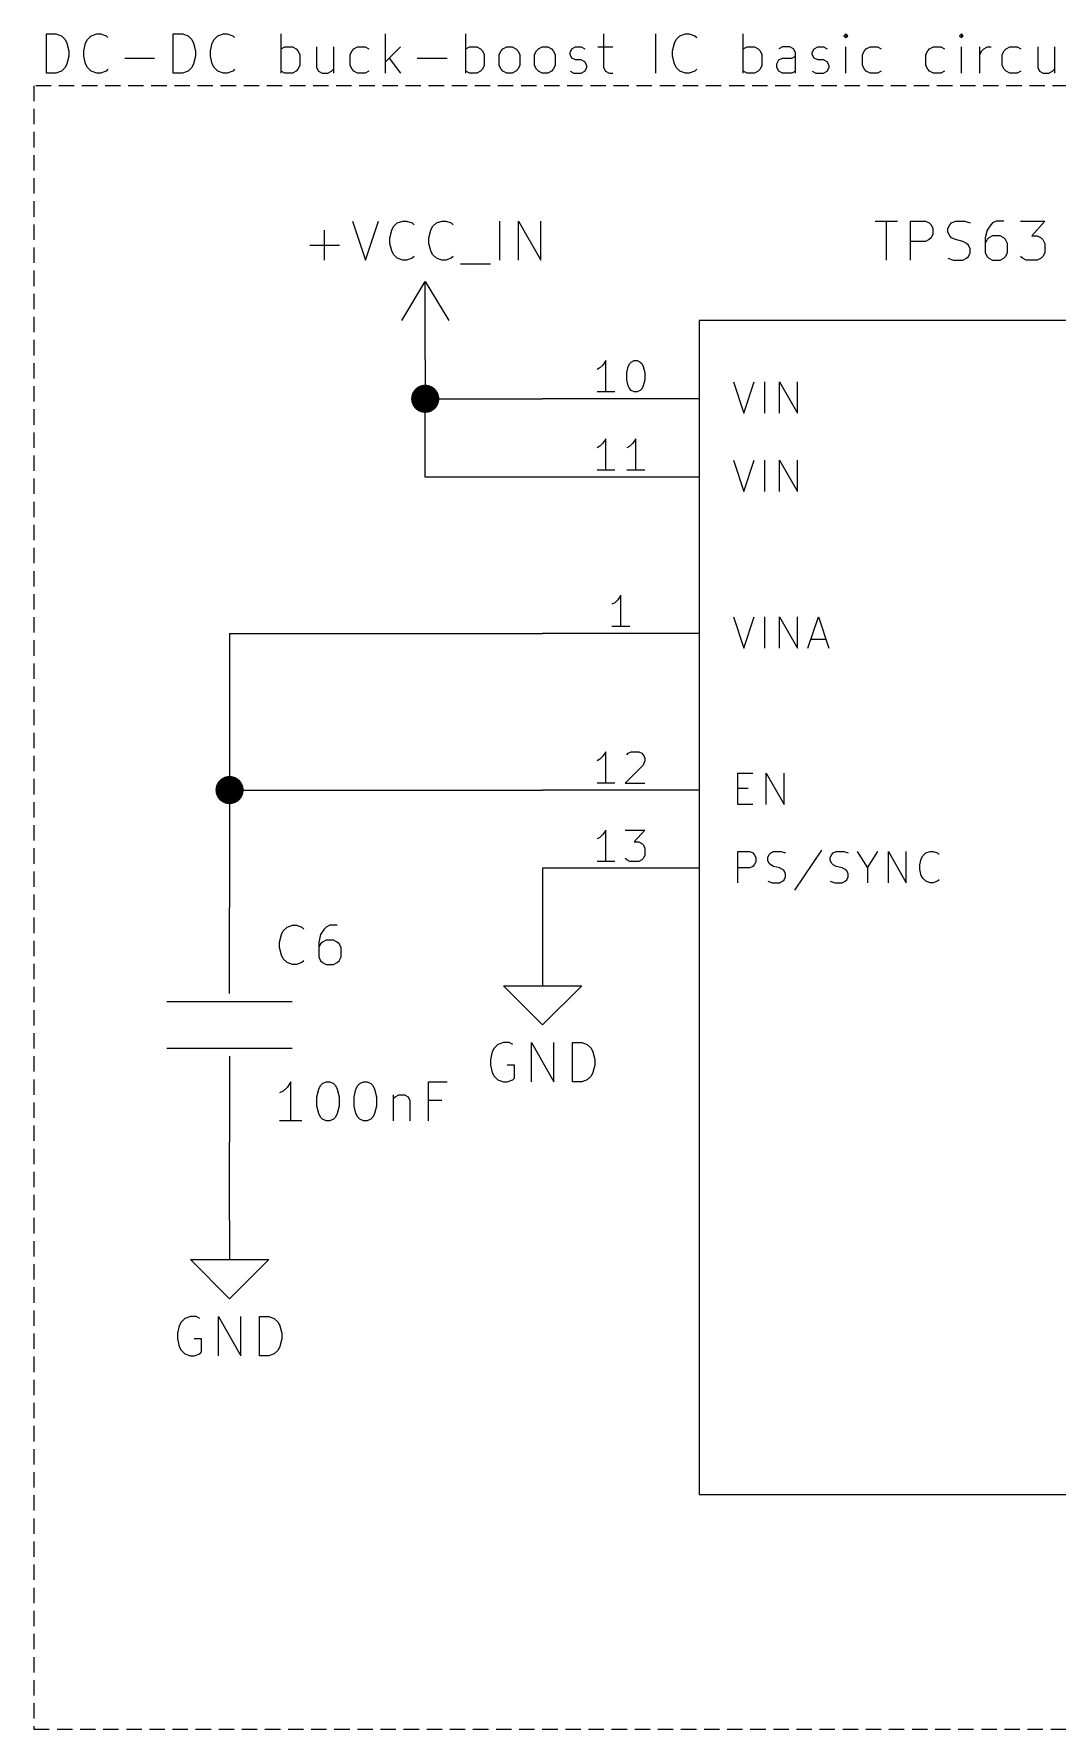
# Model space of a CAD drawing. Header units: millimetres. Extents: x 10 to 287, y -200 to -10.
# Drawn here: x 81.3 to 114.5, y -125.7 to -70.7 of the extents above; entities that cross this region are included whole.
import ezdxf

# ---------------------------------------------------------------- set-up
doc = ezdxf.new("R2010")
doc.units = ezdxf.units.MM
doc.linetypes.add('DASHED', pattern=[0.75, 0.5, -0.25])
for name, color, linetype in [('CYAN', 134, 'CONTINUOUS'), ('GREEN', 94, 'CONTINUOUS'), ('LIGHTBLUE', 172, 'CONTINUOUS'), ('RED', 14, 'CONTINUOUS'), ('WHITE', 250, 'CONTINUOUS')]:
    doc.layers.add(name, color=color, linetype=linetype)

msp = doc.modelspace()

# ---------------------------------------------------------------- linework, layer by layer
at = {"layer": 'CYAN', "linetype": 'CONTINUOUS'}
for p, q in [((91.6214, -76.7792), (92.0447, -78.0492)), ((91.6214, -76.7792), (92.0447, -78.0492)), ((92.0447, -78.0492), (92.4681, -76.7792)), ((92.0447, -78.0492), (92.4681, -76.7792)), ((92.8914, -77.0816), (92.9519, -76.9607)), ((92.8914, -77.0816), (92.9519, -76.9607)), ((92.9519, -76.9607), (93.0729, -76.8397)), ((92.9519, -76.9607), (93.0729, -76.8397)), ((93.0729, -76.8397), (93.2543, -76.7792)), ((93.0729, -76.8397), (93.2543, -76.7792)), ((93.2543, -76.7792), (93.3752, -76.7792)), ((93.2543, -76.7792), (93.3752, -76.7792)), ((93.3752, -76.7792), (93.5567, -76.8397)), ((93.3752, -76.7792), (93.5567, -76.8397)), ((93.5567, -76.8397), (93.6171, -76.9002)), ((93.5567, -76.8397), (93.6171, -76.9002)), ((94.1614, -77.0816), (94.2219, -76.9607)), ((94.1614, -77.0816), (94.2219, -76.9607)), ((94.2219, -76.9607), (94.3429, -76.8397)), ((94.2219, -76.9607), (94.3429, -76.8397)), ((94.3429, -76.8397), (94.5243, -76.7792)), ((94.3429, -76.8397), (94.5243, -76.7792)), ((94.5243, -76.7792), (94.6452, -76.7792)), ((94.5243, -76.7792), (94.6452, -76.7792)), ((94.6452, -76.7792), (94.8267, -76.8397)), ((94.6452, -76.7792), (94.8267, -76.8397)), ((94.8267, -76.8397), (94.8871, -76.9002)), ((94.8267, -76.8397), (94.8871, -76.9002)), ((96.399, -78.0492), (96.399, -76.7792)), ((96.399, -78.0492), (96.399, -76.7792)), ((97.0038, -78.0492), (97.0038, -76.7792)), ((97.0038, -76.7792), (97.7295, -78.0492)), ((97.0038, -78.0492), (97.0038, -76.7792)), ((97.0038, -76.7792), (97.7295, -78.0492)), ((97.7295, -78.0492), (97.7295, -76.7792)), ((97.7295, -78.0492), (97.7295, -76.7792)), ((108.5851, -76.7792), (109.3108, -76.7792)), ((108.5851, -76.7792), (109.3108, -76.7792)), ((108.948, -78.0492), (108.948, -76.7792)), ((108.948, -78.0492), (108.948, -76.7792)), ((109.7341, -78.0492), (109.7341, -76.7792)), ((109.7341, -76.7792), (110.2179, -76.7792)), ((109.7341, -78.0492), (109.7341, -76.7792)), ((109.7341, -76.7792), (110.2179, -76.7792)), ((110.2179, -76.7792), (110.3389, -76.8397)), ((110.2179, -76.7792), (110.3389, -76.8397)), ((110.3389, -76.8397), (110.3994, -76.9002)), ((110.3389, -76.8397), (110.3994, -76.9002)), ((110.3994, -76.9002), (110.4598, -77.0211)), ((110.3994, -76.9002), (110.4598, -77.0211)), ((110.4598, -77.0211), (110.4598, -77.2026)), ((110.4598, -77.0211), (110.4598, -77.2026)), ((110.9437, -77.0211), (111.0041, -76.9002)), ((110.9437, -77.0211), (111.0041, -76.9002)), ((110.9437, -77.1421), (110.9437, -77.0211)), ((110.9437, -77.1421), (110.9437, -77.0211)), ((111.0041, -76.9002), (111.0646, -76.8397)), ((111.0041, -76.9002), (111.0646, -76.8397)), ((111.0646, -76.8397), (111.1856, -76.7792)), ((111.0646, -76.8397), (111.1856, -76.7792)), ((111.1856, -76.7792), (111.4879, -76.7792)), ((111.1856, -76.7792), (111.4879, -76.7792)), ((111.4879, -76.7792), (111.6694, -76.8397)), ((111.4879, -76.7792), (111.6694, -76.8397)), ((112.3346, -76.9002), (112.2136, -77.0816)), ((112.3346, -76.9002), (112.2136, -77.0816)), ((112.3951, -76.8397), (112.3346, -76.9002)), ((112.3951, -76.8397), (112.3346, -76.9002)), ((112.516, -76.7792), (112.3951, -76.8397)), ((112.516, -76.7792), (112.3951, -76.8397)), ((112.7579, -76.7792), (112.516, -76.7792)), ((112.7579, -76.7792), (112.516, -76.7792)), ((113.3022, -76.7792), (114.0884, -76.7792)), ((113.3022, -76.7792), (114.0884, -76.7792)), ((114.0884, -76.7792), (113.665, -77.263)), ((114.0884, -76.7792), (113.665, -77.263)), ((90.2304, -77.5654), (91.1981, -77.5654)), ((90.2304, -77.5654), (91.1981, -77.5654)), ((90.7142, -78.0492), (90.7142, -77.0816)), ((90.7142, -78.0492), (90.7142, -77.0816)), ((92.831, -77.3235), (92.8914, -77.0816)), ((92.831, -77.3235), (92.8914, -77.0816)), ((92.831, -77.5049), (92.831, -77.3235)), ((92.831, -77.5049), (92.831, -77.3235)), ((92.8914, -77.7468), (92.831, -77.5049)), ((92.8914, -77.7468), (92.831, -77.5049)), ((94.101, -77.3235), (94.1614, -77.0816)), ((94.101, -77.3235), (94.1614, -77.0816)), ((94.101, -77.5049), (94.101, -77.3235)), ((94.101, -77.5049), (94.101, -77.3235)), ((94.1614, -77.7468), (94.101, -77.5049)), ((94.1614, -77.7468), (94.101, -77.5049)), ((110.2179, -77.4445), (109.7341, -77.4445)), ((110.2179, -77.4445), (109.7341, -77.4445)), ((110.3389, -77.384), (110.2179, -77.4445)), ((110.3389, -77.384), (110.2179, -77.4445)), ((110.3994, -77.3235), (110.3389, -77.384)), ((110.3994, -77.3235), (110.3389, -77.384)), ((110.4598, -77.2026), (110.3994, -77.3235)), ((110.4598, -77.2026), (110.3994, -77.3235)), ((111.0041, -77.263), (110.9437, -77.1421)), ((111.0041, -77.263), (110.9437, -77.1421)), ((111.0646, -77.3235), (111.0041, -77.263)), ((111.0646, -77.3235), (111.0041, -77.263)), ((111.1856, -77.384), (111.0646, -77.3235)), ((111.1856, -77.384), (111.0646, -77.3235)), ((111.4275, -77.4445), (111.1856, -77.384)), ((111.4275, -77.4445), (111.1856, -77.384)), ((111.5484, -77.5049), (111.4275, -77.4445)), ((111.5484, -77.5049), (111.4275, -77.4445)), ((111.6089, -77.5654), (111.5484, -77.5049)), ((111.6089, -77.5654), (111.5484, -77.5049)), ((111.6694, -77.6864), (111.6089, -77.5654)), ((111.6694, -77.6864), (111.6089, -77.5654)), ((112.2136, -77.0816), (112.1532, -77.3235)), ((112.2136, -77.0816), (112.1532, -77.3235)), ((112.1532, -77.3235), (112.1532, -77.8073)), ((112.1532, -77.3235), (112.1532, -77.8073)), ((112.2136, -77.384), (112.1532, -77.5049)), ((112.2136, -77.384), (112.1532, -77.5049)), ((112.2741, -77.3235), (112.2136, -77.384)), ((112.2741, -77.3235), (112.2136, -77.384)), ((112.3951, -77.263), (112.2741, -77.3235)), ((112.3951, -77.263), (112.2741, -77.3235)), ((112.637, -77.263), (112.3951, -77.263)), ((112.637, -77.263), (112.3951, -77.263)), ((112.7579, -77.3235), (112.637, -77.263)), ((112.7579, -77.3235), (112.637, -77.263)), ((112.8184, -77.384), (112.7579, -77.3235)), ((112.8184, -77.384), (112.7579, -77.3235)), ((112.8789, -77.5049), (112.8184, -77.384)), ((112.8789, -77.5049), (112.8184, -77.384)), ((112.8789, -77.8073), (112.8789, -77.5049)), ((112.8789, -77.8073), (112.8789, -77.5049)), ((113.665, -77.263), (113.8465, -77.263)), ((113.665, -77.263), (113.8465, -77.263)), ((113.8465, -77.263), (113.9674, -77.3235)), ((113.8465, -77.263), (113.9674, -77.3235)), ((113.9674, -77.3235), (114.0279, -77.384)), ((113.9674, -77.3235), (114.0279, -77.384)), ((114.0279, -77.384), (114.0884, -77.5049)), ((114.0279, -77.384), (114.0884, -77.5049)), ((114.0884, -77.5049), (114.0884, -77.8073)), ((114.0884, -77.5049), (114.0884, -77.8073)), ((92.9519, -77.8678), (92.8914, -77.7468)), ((92.9519, -77.8678), (92.8914, -77.7468)), ((93.0729, -77.9888), (92.9519, -77.8678)), ((93.0729, -77.9888), (92.9519, -77.8678)), ((93.2543, -78.0492), (93.0729, -77.9888)), ((93.2543, -78.0492), (93.0729, -77.9888)), ((93.3752, -78.0492), (93.2543, -78.0492)), ((93.3752, -78.0492), (93.2543, -78.0492)), ((93.5567, -77.9888), (93.3752, -78.0492)), ((93.5567, -77.9888), (93.3752, -78.0492)), ((93.6171, -77.9283), (93.5567, -77.9888)), ((93.6171, -77.9283), (93.5567, -77.9888)), ((94.2219, -77.8678), (94.1614, -77.7468)), ((94.2219, -77.8678), (94.1614, -77.7468)), ((94.3429, -77.9888), (94.2219, -77.8678)), ((94.3429, -77.9888), (94.2219, -77.8678)), ((94.5243, -78.0492), (94.3429, -77.9888)), ((94.5243, -78.0492), (94.3429, -77.9888)), ((94.6452, -78.0492), (94.5243, -78.0492)), ((94.6452, -78.0492), (94.5243, -78.0492)), ((94.8267, -77.9888), (94.6452, -78.0492)), ((94.8267, -77.9888), (94.6452, -78.0492)), ((94.8871, -77.9283), (94.8267, -77.9888)), ((94.8871, -77.9283), (94.8267, -77.9888)), ((110.9437, -77.9888), (111.1251, -78.0492)), ((110.9437, -77.9888), (111.1251, -78.0492)), ((111.1251, -78.0492), (111.4275, -78.0492)), ((111.1251, -78.0492), (111.4275, -78.0492)), ((111.4275, -78.0492), (111.5484, -77.9888)), ((111.4275, -78.0492), (111.5484, -77.9888)), ((111.5484, -77.9888), (111.6089, -77.9283)), ((111.5484, -77.9888), (111.6089, -77.9283)), ((111.6089, -77.9283), (111.6694, -77.8073)), ((111.6089, -77.9283), (111.6694, -77.8073)), ((111.6694, -77.8073), (111.6694, -77.6864)), ((111.6694, -77.8073), (111.6694, -77.6864)), ((112.1532, -77.8073), (112.2136, -77.9283)), ((112.1532, -77.8073), (112.2136, -77.9283)), ((112.2136, -77.9283), (112.2741, -77.9888)), ((112.2136, -77.9283), (112.2741, -77.9888)), ((112.2741, -77.9888), (112.3951, -78.0492)), ((112.2741, -77.9888), (112.3951, -78.0492)), ((112.3951, -78.0492), (112.637, -78.0492)), ((112.3951, -78.0492), (112.637, -78.0492)), ((112.637, -78.0492), (112.7579, -77.9888)), ((112.637, -78.0492), (112.7579, -77.9888)), ((112.7579, -77.9888), (112.8184, -77.9283)), ((112.7579, -77.9888), (112.8184, -77.9283)), ((112.8184, -77.9283), (112.8789, -77.8073)), ((112.8184, -77.9283), (112.8789, -77.8073)), ((113.3627, -77.9888), (113.3022, -77.9283)), ((113.3627, -77.9888), (113.3022, -77.9283)), ((113.4836, -78.0492), (113.3627, -77.9888)), ((113.4836, -78.0492), (113.3627, -77.9888)), ((113.8465, -78.0492), (113.4836, -78.0492)), ((113.8465, -78.0492), (113.4836, -78.0492)), ((113.9674, -77.9888), (113.8465, -78.0492)), ((113.9674, -77.9888), (113.8465, -78.0492)), ((114.0279, -77.9283), (113.9674, -77.9888)), ((114.0279, -77.9283), (113.9674, -77.9888)), ((114.0884, -77.8073), (114.0279, -77.9283)), ((114.0884, -77.8073), (114.0279, -77.9283)), ((95.1291, -78.1702), (96.0967, -78.1702)), ((95.1291, -78.1702), (96.0967, -78.1702)), ((103.9827, -82.004), (104.3214, -83.02)), ((103.9827, -82.004), (104.3214, -83.02)), ((104.3214, -83.02), (104.66, -82.004)), ((104.3214, -83.02), (104.66, -82.004)), ((104.9988, -83.02), (104.9988, -82.004)), ((104.9988, -83.02), (104.9988, -82.004)), ((105.4826, -83.02), (105.4826, -82.004)), ((105.4826, -82.004), (106.0631, -83.02)), ((105.4826, -83.02), (105.4826, -82.004)), ((105.4826, -82.004), (106.0631, -83.02)), ((106.0631, -83.02), (106.0631, -82.004)), ((106.0631, -83.02), (106.0631, -82.004)), ((103.9827, -84.544), (104.3214, -85.56)), ((103.9827, -84.544), (104.3214, -85.56)), ((104.3214, -85.56), (104.66, -84.544)), ((104.3214, -85.56), (104.66, -84.544)), ((104.9988, -85.56), (104.9988, -84.544)), ((104.9988, -85.56), (104.9988, -84.544)), ((105.4826, -85.56), (105.4826, -84.544)), ((105.4826, -84.544), (106.0631, -85.56)), ((105.4826, -85.56), (105.4826, -84.544)), ((105.4826, -84.544), (106.0631, -85.56)), ((106.0631, -85.56), (106.0631, -84.544)), ((106.0631, -85.56), (106.0631, -84.544)), ((103.9827, -89.624), (104.3214, -90.64)), ((103.9827, -89.624), (104.3214, -90.64)), ((104.3214, -90.64), (104.66, -89.624)), ((104.3214, -90.64), (104.66, -89.624)), ((104.9988, -90.64), (104.9988, -89.624)), ((104.9988, -90.64), (104.9988, -89.624)), ((105.4826, -90.64), (105.4826, -89.624)), ((105.4826, -89.624), (106.0631, -90.64)), ((105.4826, -90.64), (105.4826, -89.624)), ((105.4826, -89.624), (106.0631, -90.64)), ((106.0631, -90.64), (106.0631, -89.624)), ((106.0631, -90.64), (106.0631, -89.624)), ((106.4018, -90.64), (106.7405, -89.624)), ((106.4018, -90.64), (106.7405, -89.624)), ((106.7405, -89.624), (107.0791, -90.64)), ((106.7405, -89.624), (107.0791, -90.64)), ((106.4986, -90.3497), (106.9824, -90.3497)), ((106.4986, -90.3497), (106.9824, -90.3497)), ((104.1279, -95.72), (104.1279, -94.704)), ((104.1279, -94.704), (104.6117, -94.704)), ((104.1279, -95.72), (104.1279, -94.704)), ((104.1279, -94.704), (104.6117, -94.704)), ((104.1279, -95.1878), (104.4665, -95.1878)), ((104.1279, -95.1878), (104.4665, -95.1878)), ((105.0471, -95.72), (105.0471, -94.704)), ((105.0471, -94.704), (105.6276, -95.72)), ((105.0471, -95.72), (105.0471, -94.704)), ((105.0471, -94.704), (105.6276, -95.72)), ((105.6276, -95.72), (105.6276, -94.704)), ((105.6276, -95.72), (105.6276, -94.704)), ((104.6117, -95.72), (104.1279, -95.72)), ((104.6117, -95.72), (104.1279, -95.72)), ((104.1279, -98.26), (104.1279, -97.244)), ((104.1279, -97.244), (104.5149, -97.244)), ((104.1279, -98.26), (104.1279, -97.244)), ((104.1279, -97.244), (104.5149, -97.244)), ((104.5149, -97.244), (104.6117, -97.2924)), ((104.5149, -97.244), (104.6117, -97.2924)), ((104.6117, -97.2924), (104.66, -97.3408)), ((104.6117, -97.2924), (104.66, -97.3408)), ((104.66, -97.3408), (104.7084, -97.4376)), ((104.66, -97.3408), (104.7084, -97.4376)), ((105.0955, -97.4376), (105.1439, -97.3408)), ((105.0955, -97.4376), (105.1439, -97.3408)), ((105.1439, -97.3408), (105.1922, -97.2924)), ((105.1439, -97.3408), (105.1922, -97.2924)), ((105.1922, -97.2924), (105.289, -97.244)), ((105.1922, -97.2924), (105.289, -97.244)), ((105.289, -97.244), (105.5309, -97.244)), ((105.289, -97.244), (105.5309, -97.244)), ((105.5309, -97.244), (105.676, -97.2924)), ((105.5309, -97.244), (105.676, -97.2924)), ((106.8372, -97.1957), (105.9663, -98.5019)), ((106.8372, -97.1957), (105.9663, -98.5019)), ((107.1275, -97.4376), (107.1759, -97.3408)), ((107.1275, -97.4376), (107.1759, -97.3408)), ((107.1759, -97.3408), (107.2242, -97.2924)), ((107.1759, -97.3408), (107.2242, -97.2924)), ((107.2242, -97.2924), (107.321, -97.244)), ((107.2242, -97.2924), (107.321, -97.244)), ((107.321, -97.244), (107.5629, -97.244)), ((107.321, -97.244), (107.5629, -97.244)), ((107.5629, -97.244), (107.708, -97.2924)), ((107.5629, -97.244), (107.708, -97.2924)), ((107.9983, -97.244), (108.337, -97.7762)), ((107.9983, -97.244), (108.337, -97.7762)), ((108.337, -97.7762), (108.6756, -97.244)), ((108.337, -97.7762), (108.6756, -97.244)), ((109.0144, -98.26), (109.0144, -97.244)), ((109.0144, -97.244), (109.5949, -98.26)), ((109.0144, -98.26), (109.0144, -97.244)), ((109.0144, -97.244), (109.5949, -98.26)), ((109.5949, -98.26), (109.5949, -97.244)), ((109.5949, -98.26), (109.5949, -97.244)), ((110.0788, -97.4859), (110.1271, -97.3892)), ((110.0788, -97.4859), (110.1271, -97.3892)), ((110.1271, -97.3892), (110.2239, -97.2924)), ((110.1271, -97.3892), (110.2239, -97.2924)), ((110.2239, -97.2924), (110.369, -97.244)), ((110.2239, -97.2924), (110.369, -97.244)), ((110.369, -97.244), (110.4658, -97.244)), ((110.369, -97.244), (110.4658, -97.244)), ((110.4658, -97.244), (110.6109, -97.2924)), ((110.4658, -97.244), (110.6109, -97.2924)), ((110.6109, -97.2924), (110.6593, -97.3408)), ((110.6109, -97.2924), (110.6593, -97.3408)), ((104.5149, -97.7762), (104.1279, -97.7762)), ((104.5149, -97.7762), (104.1279, -97.7762)), ((104.6117, -97.7278), (104.5149, -97.7762)), ((104.6117, -97.7278), (104.5149, -97.7762)), ((104.66, -97.6795), (104.6117, -97.7278)), ((104.66, -97.6795), (104.6117, -97.7278)), ((104.7084, -97.5827), (104.66, -97.6795)), ((104.7084, -97.5827), (104.66, -97.6795)), ((104.7084, -97.4376), (104.7084, -97.5827)), ((104.7084, -97.4376), (104.7084, -97.5827)), ((105.0955, -97.5343), (105.0955, -97.4376)), ((105.0955, -97.5343), (105.0955, -97.4376)), ((105.1439, -97.6311), (105.0955, -97.5343)), ((105.1439, -97.6311), (105.0955, -97.5343)), ((105.1922, -97.6795), (105.1439, -97.6311)), ((105.1922, -97.6795), (105.1439, -97.6311)), ((105.289, -97.7278), (105.1922, -97.6795)), ((105.289, -97.7278), (105.1922, -97.6795)), ((105.4825, -97.7762), (105.289, -97.7278)), ((105.4825, -97.7762), (105.289, -97.7278)), ((105.5793, -97.8246), (105.4825, -97.7762)), ((105.5793, -97.8246), (105.4825, -97.7762)), ((105.6277, -97.873), (105.5793, -97.8246)), ((105.6277, -97.873), (105.5793, -97.8246)), ((105.676, -97.9697), (105.6277, -97.873)), ((105.676, -97.9697), (105.6277, -97.873)), ((107.1275, -97.5343), (107.1275, -97.4376)), ((107.1275, -97.5343), (107.1275, -97.4376)), ((107.1759, -97.6311), (107.1275, -97.5343)), ((107.1759, -97.6311), (107.1275, -97.5343)), ((107.2242, -97.6795), (107.1759, -97.6311)), ((107.2242, -97.6795), (107.1759, -97.6311)), ((107.321, -97.7278), (107.2242, -97.6795)), ((107.321, -97.7278), (107.2242, -97.6795)), ((107.5145, -97.7762), (107.321, -97.7278)), ((107.5145, -97.7762), (107.321, -97.7278)), ((107.6113, -97.8246), (107.5145, -97.7762)), ((107.6113, -97.8246), (107.5145, -97.7762)), ((107.6597, -97.873), (107.6113, -97.8246)), ((107.6597, -97.873), (107.6113, -97.8246)), ((107.708, -97.9697), (107.6597, -97.873)), ((107.708, -97.9697), (107.6597, -97.873)), ((108.337, -97.7762), (108.337, -98.26)), ((108.337, -97.7762), (108.337, -98.26)), ((110.0304, -97.6795), (110.0788, -97.4859)), ((110.0304, -97.6795), (110.0788, -97.4859)), ((110.0304, -97.8246), (110.0304, -97.6795)), ((110.0304, -97.8246), (110.0304, -97.6795)), ((110.0788, -98.0181), (110.0304, -97.8246)), ((110.0788, -98.0181), (110.0304, -97.8246)), ((105.0955, -98.2117), (105.2406, -98.26)), ((105.0955, -98.2117), (105.2406, -98.26)), ((105.2406, -98.26), (105.4825, -98.26)), ((105.2406, -98.26), (105.4825, -98.26)), ((105.4825, -98.26), (105.5793, -98.2117)), ((105.4825, -98.26), (105.5793, -98.2117)), ((105.5793, -98.2117), (105.6277, -98.1633)), ((105.5793, -98.2117), (105.6277, -98.1633)), ((105.6277, -98.1633), (105.676, -98.0665)), ((105.6277, -98.1633), (105.676, -98.0665)), ((105.676, -98.0665), (105.676, -97.9697)), ((105.676, -98.0665), (105.676, -97.9697)), ((107.1275, -98.2117), (107.2726, -98.26)), ((107.1275, -98.2117), (107.2726, -98.26)), ((107.2726, -98.26), (107.5145, -98.26)), ((107.2726, -98.26), (107.5145, -98.26)), ((107.5145, -98.26), (107.6113, -98.2117)), ((107.5145, -98.26), (107.6113, -98.2117)), ((107.6113, -98.2117), (107.6597, -98.1633)), ((107.6113, -98.2117), (107.6597, -98.1633)), ((107.6597, -98.1633), (107.708, -98.0665)), ((107.6597, -98.1633), (107.708, -98.0665)), ((107.708, -98.0665), (107.708, -97.9697)), ((107.708, -98.0665), (107.708, -97.9697)), ((110.1271, -98.1149), (110.0788, -98.0181)), ((110.1271, -98.1149), (110.0788, -98.0181)), ((110.2239, -98.2117), (110.1271, -98.1149)), ((110.2239, -98.2117), (110.1271, -98.1149)), ((110.369, -98.26), (110.2239, -98.2117)), ((110.369, -98.26), (110.2239, -98.2117)), ((110.4658, -98.26), (110.369, -98.26)), ((110.4658, -98.26), (110.369, -98.26)), ((110.6109, -98.2117), (110.4658, -98.26)), ((110.6109, -98.2117), (110.4658, -98.26)), ((110.6593, -98.1633), (110.6109, -98.2117)), ((110.6593, -98.1633), (110.6109, -98.2117)), ((89.2531, -100.1835), (89.3135, -99.9416)), ((89.3135, -99.9416), (89.374, -99.8207)), ((89.374, -99.8207), (89.495, -99.6997)), ((89.495, -99.6997), (89.6764, -99.6392)), ((89.6764, -99.6392), (89.7973, -99.6392)), ((89.7973, -99.6392), (89.9788, -99.6997)), ((89.9788, -99.6997), (90.0392, -99.7602)), ((90.5835, -99.9416), (90.5231, -100.1835)), ((90.7045, -99.7602), (90.5835, -99.9416)), ((90.765, -100.123), (90.644, -100.1835)), ((90.765, -99.6997), (90.7045, -99.7602)), ((90.8859, -99.6392), (90.765, -99.6997)), ((91.0069, -100.123), (90.765, -100.123)), ((91.1278, -99.6392), (90.8859, -99.6392)), ((91.1278, -100.1835), (91.0069, -100.123)), ((89.2531, -100.3649), (89.2531, -100.1835)), ((89.3135, -100.6068), (89.2531, -100.3649)), ((89.374, -100.7278), (89.3135, -100.6068)), ((90.5231, -100.1835), (90.5231, -100.6673)), ((90.5835, -100.244), (90.5231, -100.3649)), ((90.5231, -100.6673), (90.5835, -100.7883)), ((90.644, -100.1835), (90.5835, -100.244)), ((91.1883, -100.244), (91.1278, -100.1835)), ((91.2488, -100.3649), (91.1883, -100.244)), ((91.1883, -100.7883), (91.2488, -100.6673)), ((91.2488, -100.6673), (91.2488, -100.3649)), ((89.495, -100.8488), (89.374, -100.7278)), ((89.6764, -100.9092), (89.495, -100.8488)), ((89.7973, -100.9092), (89.6764, -100.9092)), ((89.9788, -100.8488), (89.7973, -100.9092)), ((90.0392, -100.7883), (89.9788, -100.8488)), ((90.5835, -100.7883), (90.644, -100.8488)), ((90.644, -100.8488), (90.765, -100.9092)), ((90.765, -100.9092), (91.0069, -100.9092)), ((91.0069, -100.9092), (91.1278, -100.8488)), ((91.1278, -100.8488), (91.1883, -100.7883)), ((96.1571, -103.7516), (96.0967, -103.9935)), ((96.1571, -103.7516), (96.0967, -103.9935)), ((96.0967, -103.9935), (96.0967, -104.1749)), ((96.0967, -103.9935), (96.0967, -104.1749)), ((96.2176, -103.6307), (96.1571, -103.7516)), ((96.2176, -103.6307), (96.1571, -103.7516)), ((96.3386, -103.5097), (96.2176, -103.6307)), ((96.3386, -103.5097), (96.2176, -103.6307)), ((96.52, -103.4492), (96.3386, -103.5097)), ((96.52, -103.4492), (96.3386, -103.5097)), ((96.7014, -103.4492), (96.52, -103.4492)), ((96.7014, -103.4492), (96.52, -103.4492)), ((96.8224, -103.5097), (96.7014, -103.4492)), ((96.8224, -103.5097), (96.7014, -103.4492)), ((97.4271, -104.7192), (97.4271, -103.4492)), ((97.4271, -103.4492), (98.1528, -104.7192)), ((97.4271, -104.7192), (97.4271, -103.4492)), ((97.4271, -103.4492), (98.1528, -104.7192)), ((98.1528, -104.7192), (98.1528, -103.4492)), ((98.1528, -104.7192), (98.1528, -103.4492)), ((98.7576, -104.7192), (98.7576, -103.4492)), ((98.7576, -103.4492), (99.06, -103.4492)), ((98.7576, -104.7192), (98.7576, -103.4492)), ((98.7576, -103.4492), (99.06, -103.4492)), ((99.06, -103.4492), (99.2414, -103.5097)), ((99.06, -103.4492), (99.2414, -103.5097)), ((99.2414, -103.5097), (99.3624, -103.6307)), ((99.2414, -103.5097), (99.3624, -103.6307)), ((99.3624, -103.6307), (99.4229, -103.7516)), ((99.3624, -103.6307), (99.4229, -103.7516)), ((99.4229, -103.7516), (99.4833, -103.9935)), ((99.4229, -103.7516), (99.4833, -103.9935)), ((99.4833, -103.9935), (99.4833, -104.1749)), ((99.4833, -103.9935), (99.4833, -104.1749)), ((96.0967, -104.1749), (96.1571, -104.4168)), ((96.0967, -104.1749), (96.1571, -104.4168)), ((96.1571, -104.4168), (96.2176, -104.5378)), ((96.1571, -104.4168), (96.2176, -104.5378)), ((96.2176, -104.5378), (96.3386, -104.6588)), ((96.2176, -104.5378), (96.3386, -104.6588)), ((96.8828, -104.1749), (96.6409, -104.1749)), ((96.8828, -104.1749), (96.6409, -104.1749)), ((96.8828, -104.5983), (96.8828, -104.1749)), ((96.8828, -104.5983), (96.8828, -104.1749)), ((99.3624, -104.5378), (99.2414, -104.6588)), ((99.3624, -104.5378), (99.2414, -104.6588)), ((99.4229, -104.4168), (99.3624, -104.5378)), ((99.4229, -104.4168), (99.3624, -104.5378)), ((99.4833, -104.1749), (99.4229, -104.4168)), ((99.4833, -104.1749), (99.4229, -104.4168)), ((89.374, -105.0216), (89.2531, -105.0821)), ((89.495, -104.9007), (89.374, -105.0216)), ((89.6159, -104.7192), (89.495, -104.9007)), ((89.6159, -105.9892), (89.6159, -104.7192)), ((90.4626, -105.203), (90.523, -104.9611)), ((90.523, -104.9611), (90.5835, -104.8402)), ((90.5835, -104.8402), (90.644, -104.7797)), ((90.644, -104.7797), (90.7649, -104.7192)), ((90.7649, -104.7192), (90.8859, -104.7192)), ((90.8859, -104.7192), (91.0068, -104.7797)), ((91.0068, -104.7797), (91.0673, -104.8402)), ((91.0673, -104.8402), (91.1278, -104.9611)), ((91.1278, -104.9611), (91.1883, -105.203)), ((91.6721, -105.203), (91.7325, -104.9611)), ((91.7325, -104.9611), (91.793, -104.8402)), ((91.793, -104.8402), (91.8535, -104.7797)), ((91.8535, -104.7797), (91.9744, -104.7192)), ((91.9744, -104.7192), (92.0954, -104.7192)), ((92.0954, -104.7192), (92.2163, -104.7797)), ((92.2163, -104.7797), (92.2768, -104.8402)), ((92.2768, -104.8402), (92.3373, -104.9611)), ((92.3373, -104.9611), (92.3978, -105.203)), ((94.091, -105.9892), (94.091, -104.7192)), ((94.091, -104.7192), (94.6958, -104.7192)), ((96.3386, -104.6588), (96.52, -104.7192)), ((96.3386, -104.6588), (96.52, -104.7192)), ((96.52, -104.7192), (96.6409, -104.7192)), ((96.52, -104.7192), (96.6409, -104.7192)), ((96.6409, -104.7192), (96.8224, -104.6588)), ((96.6409, -104.7192), (96.8224, -104.6588)), ((96.8224, -104.6588), (96.8828, -104.5983)), ((96.8224, -104.6588), (96.8828, -104.5983)), ((99.06, -104.7192), (98.7576, -104.7192)), ((99.06, -104.7192), (98.7576, -104.7192)), ((99.2414, -104.6588), (99.06, -104.7192)), ((99.2414, -104.6588), (99.06, -104.7192)), ((90.4626, -105.5054), (90.4626, -105.203)), ((90.523, -105.7473), (90.4626, -105.5054)), ((91.1883, -105.5054), (91.1278, -105.7473)), ((91.1883, -105.203), (91.1883, -105.5054)), ((91.6721, -105.5054), (91.6721, -105.203)), ((91.7325, -105.7473), (91.6721, -105.5054)), ((92.3978, -105.5054), (92.3373, -105.7473)), ((92.3978, -105.203), (92.3978, -105.5054)), ((92.942, -105.1426), (92.942, -105.9892)), ((92.942, -105.2635), (93.0025, -105.203)), ((93.0025, -105.203), (93.1235, -105.1426)), ((93.1235, -105.1426), (93.3049, -105.1426)), ((93.3049, -105.1426), (93.4258, -105.203)), ((93.4258, -105.203), (93.4863, -105.324)), ((93.4863, -105.324), (93.4863, -105.9892)), ((94.5144, -105.324), (94.091, -105.324)), ((89.9788, -105.9892), (89.2531, -105.9892)), ((90.5835, -105.8683), (90.523, -105.7473)), ((90.644, -105.9288), (90.5835, -105.8683)), ((90.7649, -105.9892), (90.644, -105.9288)), ((90.8859, -105.9892), (90.7649, -105.9892)), ((91.0068, -105.9288), (90.8859, -105.9892)), ((91.0673, -105.8683), (91.0068, -105.9288)), ((91.1278, -105.7473), (91.0673, -105.8683)), ((91.793, -105.8683), (91.7325, -105.7473)), ((91.8535, -105.9288), (91.793, -105.8683)), ((91.9744, -105.9892), (91.8535, -105.9288)), ((92.0954, -105.9892), (91.9744, -105.9892)), ((92.2163, -105.9288), (92.0954, -105.9892)), ((92.2768, -105.8683), (92.2163, -105.9288)), ((92.3373, -105.7473), (92.2768, -105.8683)), ((85.9971, -112.6416), (85.9367, -112.8835)), ((86.0576, -112.5207), (85.9971, -112.6416)), ((86.1786, -112.3997), (86.0576, -112.5207)), ((86.36, -112.3392), (86.1786, -112.3997)), ((86.5414, -112.3392), (86.36, -112.3392)), ((86.6624, -112.3997), (86.5414, -112.3392)), ((87.2671, -113.6092), (87.2671, -112.3392)), ((87.2671, -112.3392), (87.9928, -113.6092)), ((87.9928, -113.6092), (87.9928, -112.3392)), ((88.5976, -113.6092), (88.5976, -112.3392)), ((88.5976, -112.3392), (88.9, -112.3392)), ((88.9, -112.3392), (89.0814, -112.3997)), ((89.0814, -112.3997), (89.2024, -112.5207)), ((89.2024, -112.5207), (89.2629, -112.6416)), ((89.2629, -112.6416), (89.3233, -112.8835)), ((85.9367, -112.8835), (85.9367, -113.0649)), ((85.9367, -113.0649), (85.9971, -113.3068)), ((85.9971, -113.3068), (86.0576, -113.4278)), ((86.7228, -113.0649), (86.4809, -113.0649)), ((86.7228, -113.4883), (86.7228, -113.0649)), ((89.2629, -113.3068), (89.2024, -113.4278)), ((89.3233, -113.0649), (89.2629, -113.3068)), ((89.3233, -112.8835), (89.3233, -113.0649)), ((86.0576, -113.4278), (86.1786, -113.5488)), ((86.1786, -113.5488), (86.36, -113.6092)), ((86.36, -113.6092), (86.4809, -113.6092)), ((86.4809, -113.6092), (86.6624, -113.5488)), ((86.6624, -113.5488), (86.7228, -113.4883)), ((88.9, -113.6092), (88.5976, -113.6092)), ((89.0814, -113.5488), (88.9, -113.6092)), ((89.2024, -113.4278), (89.0814, -113.5488))]:
    msp.add_line(p, q, dxfattribs=at)
at = {"layer": 'GREEN', "linetype": 'CONTINUOUS'}
for p, q in [((93.98, -81.28), (93.98, -82.55)), ((93.98, -85.09), (93.98, -82.55)), ((93.98, -82.55), (97.79, -82.55)), ((97.79, -85.09), (93.98, -85.09)), ((87.63, -90.17), (87.63, -95.25)), ((87.63, -90.17), (97.79, -90.17)), ((87.63, -95.25), (87.63, -99.06)), ((87.63, -95.25), (97.79, -95.25)), ((97.79, -97.79), (97.79, -100.33)), ((87.63, -109.22), (87.63, -106.68))]:
    msp.add_line(p, q, dxfattribs=at)
at = {"layer": 'GREEN', "const_width": 0.4572}
for points in [[(93.7514, -82.55, 1), (94.2086, -82.55, 1)], [(87.4014, -95.25, 1), (87.8586, -95.25, 1)]]:
    msp.add_lwpolyline(points, format="xyb", close=True, dxfattribs=at)
at = {"layer": 'LIGHTBLUE', "linetype": 'CONTINUOUS'}
for p, q in [((81.6867, -71.9762), (81.6867, -70.7062)), ((81.6867, -70.7062), (81.9891, -70.7062)), ((81.9891, -70.7062), (82.1705, -70.7667)), ((82.1705, -70.7667), (82.2915, -70.8877)), ((82.2915, -70.8877), (82.352, -71.0086)), ((82.9567, -71.0086), (83.0172, -70.8877)), ((83.0172, -70.8877), (83.1382, -70.7667)), ((83.1382, -70.7667), (83.3196, -70.7062)), ((83.3196, -70.7062), (83.4405, -70.7062)), ((83.4405, -70.7062), (83.622, -70.7667)), ((83.622, -70.7667), (83.6824, -70.8272)), ((85.7991, -71.9762), (85.7991, -70.7062)), ((85.7991, -70.7062), (86.1015, -70.7062)), ((86.1015, -70.7062), (86.2829, -70.7667)), ((86.2829, -70.7667), (86.4039, -70.8877)), ((86.4039, -70.8877), (86.4644, -71.0086)), ((87.0691, -71.0086), (87.1296, -70.8877)), ((87.1296, -70.8877), (87.2506, -70.7667)), ((87.2506, -70.7667), (87.432, -70.7062)), ((87.432, -70.7062), (87.5529, -70.7062)), ((87.5529, -70.7062), (87.7344, -70.7667)), ((87.7344, -70.7667), (87.7948, -70.8272)), ((89.3067, -71.9762), (89.3067, -70.7062)), ((92.6933, -71.9762), (92.6933, -70.7062)), ((95.2938, -71.9762), (95.2938, -70.7062)), ((99.7689, -70.7062), (99.7689, -71.7948)), ((101.4622, -71.9762), (101.4622, -70.7062)), ((102.067, -71.0086), (102.1275, -70.8877)), ((102.1275, -70.8877), (102.2485, -70.7667)), ((102.2485, -70.7667), (102.4299, -70.7062)), ((102.4299, -70.7062), (102.5508, -70.7062)), ((102.5508, -70.7062), (102.7323, -70.7667)), ((102.7323, -70.7667), (102.7927, -70.8272)), ((104.3046, -71.9762), (104.3046, -70.7062)), ((107.6307, -70.7062), (107.5703, -70.7667)), ((107.5703, -70.7667), (107.6307, -70.8272)), ((107.6912, -70.7667), (107.6307, -70.7062)), ((107.6307, -70.7062), (107.6307, -70.8272)), ((107.6307, -70.8272), (107.6912, -70.7667)), ((111.3803, -70.7062), (111.3199, -70.7667)), ((111.3199, -70.7667), (111.3803, -70.8272)), ((111.4408, -70.7667), (111.3803, -70.7062)), ((111.3803, -70.7062), (111.3803, -70.8272)), ((111.3803, -70.8272), (111.4408, -70.7667)), ((82.352, -71.0086), (82.4124, -71.2505)), ((82.4124, -71.4319), (82.352, -71.6738)), ((82.4124, -71.2505), (82.4124, -71.4319)), ((82.8963, -71.2505), (82.9567, -71.0086)), ((82.8963, -71.4319), (82.8963, -71.2505)), ((82.9567, -71.6738), (82.8963, -71.4319)), ((84.2267, -71.4924), (85.1944, -71.4924)), ((86.4644, -71.0086), (86.5248, -71.2505)), ((86.5248, -71.4319), (86.4644, -71.6738)), ((86.5248, -71.2505), (86.5248, -71.4319)), ((87.0087, -71.2505), (87.0691, -71.0086)), ((87.0087, -71.4319), (87.0087, -71.2505)), ((87.0691, -71.6738), (87.0087, -71.4319)), ((89.3067, -71.19), (89.4277, -71.1296)), ((89.4277, -71.1296), (89.6696, -71.1296)), ((89.6696, -71.1296), (89.7905, -71.19)), ((89.7905, -71.19), (89.851, -71.2505)), ((89.851, -71.2505), (89.9115, -71.3715)), ((89.9115, -71.3715), (89.9115, -71.7343)), ((90.4557, -71.1296), (90.4557, -71.7948)), ((91, -71.1296), (91, -71.9762)), ((91.5443, -71.3715), (91.6047, -71.2505)), ((91.5443, -71.7343), (91.5443, -71.3715)), ((91.6047, -71.2505), (91.6652, -71.19)), ((91.6652, -71.19), (91.7862, -71.1296)), ((91.7862, -71.1296), (92.0281, -71.1296)), ((92.0281, -71.1296), (92.149, -71.19)), ((93.1771, -71.1296), (92.6933, -71.6134)), ((92.8143, -71.4924), (93.1771, -71.9762)), ((93.7214, -71.4924), (94.6891, -71.4924)), ((95.2938, -71.19), (95.4148, -71.1296)), ((95.4148, -71.1296), (95.6567, -71.1296)), ((95.6567, -71.1296), (95.7776, -71.19)), ((95.7776, -71.19), (95.8381, -71.2505)), ((95.8381, -71.2505), (95.8986, -71.3715)), ((95.8986, -71.3715), (95.8986, -71.7343)), ((96.3824, -71.3715), (96.4428, -71.2505)), ((96.3824, -71.7343), (96.3824, -71.3715)), ((96.4428, -71.2505), (96.5033, -71.19)), ((96.5033, -71.19), (96.6243, -71.1296)), ((96.6243, -71.1296), (96.8057, -71.1296)), ((96.8057, -71.1296), (96.9266, -71.19)), ((96.9266, -71.19), (96.9871, -71.2505)), ((96.9871, -71.2505), (97.0476, -71.3715)), ((97.0476, -71.3715), (97.0476, -71.7343)), ((97.5314, -71.3715), (97.5918, -71.2505)), ((97.5314, -71.7343), (97.5314, -71.3715)), ((97.5918, -71.2505), (97.6523, -71.19)), ((97.6523, -71.19), (97.7733, -71.1296)), ((97.7733, -71.1296), (97.9547, -71.1296)), ((97.9547, -71.1296), (98.0756, -71.19)), ((98.0756, -71.19), (98.1361, -71.2505)), ((98.1361, -71.2505), (98.1966, -71.3715)), ((98.1966, -71.3715), (98.1966, -71.7343)), ((98.6804, -71.311), (98.7408, -71.19)), ((98.6804, -71.3715), (98.6804, -71.311)), ((98.7408, -71.4924), (98.6804, -71.3715)), ((98.7408, -71.19), (98.8618, -71.1296)), ((98.8618, -71.5529), (98.7408, -71.4924)), ((98.8618, -71.1296), (99.0432, -71.1296)), ((99.0432, -71.1296), (99.1642, -71.19)), ((99.5875, -71.1296), (100.0713, -71.1296)), ((102.0066, -71.2505), (102.067, -71.0086)), ((102.0066, -71.4319), (102.0066, -71.2505)), ((102.067, -71.6738), (102.0066, -71.4319)), ((104.3046, -71.19), (104.4256, -71.1296)), ((104.4256, -71.1296), (104.6675, -71.1296)), ((104.6675, -71.1296), (104.7884, -71.19)), ((104.7884, -71.19), (104.8489, -71.2505)), ((104.8489, -71.2505), (104.9094, -71.3715)), ((104.9094, -71.3715), (104.9094, -71.7343)), ((105.5746, -71.1296), (105.4536, -71.19)), ((105.4536, -71.5529), (105.5746, -71.4924)), ((105.8165, -71.1296), (105.5746, -71.1296)), ((105.5746, -71.4924), (105.877, -71.4924)), ((105.9374, -71.19), (105.8165, -71.1296)), ((105.877, -71.4924), (105.9979, -71.4319)), ((105.9979, -71.311), (105.9374, -71.19)), ((105.9979, -71.9762), (105.9979, -71.311)), ((106.5422, -71.311), (106.6026, -71.19)), ((106.5422, -71.3715), (106.5422, -71.311)), ((106.6026, -71.4924), (106.5422, -71.3715)), ((106.6026, -71.19), (106.7236, -71.1296)), ((106.7236, -71.5529), (106.6026, -71.4924)), ((106.7236, -71.1296), (106.905, -71.1296)), ((106.905, -71.1296), (107.026, -71.19)), ((107.6307, -71.9762), (107.6307, -71.1296)), ((108.1751, -71.3715), (108.2355, -71.2505)), ((108.1751, -71.7343), (108.1751, -71.3715)), ((108.2355, -71.2505), (108.296, -71.19)), ((108.296, -71.19), (108.417, -71.1296)), ((108.417, -71.1296), (108.6589, -71.1296)), ((108.6589, -71.1296), (108.7798, -71.19)), ((110.2313, -71.3715), (110.2917, -71.2505)), ((110.2313, -71.7343), (110.2313, -71.3715)), ((110.2917, -71.2505), (110.3522, -71.19)), ((110.3522, -71.19), (110.4732, -71.1296)), ((110.4732, -71.1296), (110.7151, -71.1296)), ((110.7151, -71.1296), (110.836, -71.19)), ((111.3803, -71.9762), (111.3803, -71.1296)), ((111.9851, -71.9762), (111.9851, -71.1296)), ((111.9851, -71.3715), (112.0456, -71.2505)), ((112.0456, -71.2505), (112.1061, -71.19)), ((112.1061, -71.19), (112.227, -71.1296)), ((112.227, -71.1296), (112.348, -71.1296)), ((112.7109, -71.3715), (112.7713, -71.2505)), ((112.7109, -71.7343), (112.7109, -71.3715)), ((112.7713, -71.2505), (112.8318, -71.19)), ((112.8318, -71.19), (112.9528, -71.1296)), ((112.9528, -71.1296), (113.1947, -71.1296)), ((113.1947, -71.1296), (113.3156, -71.19)), ((113.8599, -71.1296), (113.8599, -71.7948)), ((114.4042, -71.1296), (114.4042, -71.9762)), ((81.9891, -71.9762), (81.6867, -71.9762)), ((82.1705, -71.9158), (81.9891, -71.9762)), ((82.2915, -71.7948), (82.1705, -71.9158)), ((82.352, -71.6738), (82.2915, -71.7948)), ((83.0172, -71.7948), (82.9567, -71.6738)), ((83.1382, -71.9158), (83.0172, -71.7948)), ((83.3196, -71.9762), (83.1382, -71.9158)), ((83.4405, -71.9762), (83.3196, -71.9762)), ((83.622, -71.9158), (83.4405, -71.9762)), ((83.6824, -71.8553), (83.622, -71.9158)), ((86.1015, -71.9762), (85.7991, -71.9762)), ((86.2829, -71.9158), (86.1015, -71.9762)), ((86.4039, -71.7948), (86.2829, -71.9158)), ((86.4644, -71.6738), (86.4039, -71.7948)), ((87.1296, -71.7948), (87.0691, -71.6738)), ((87.2506, -71.9158), (87.1296, -71.7948)), ((87.432, -71.9762), (87.2506, -71.9158)), ((87.5529, -71.9762), (87.432, -71.9762)), ((87.7344, -71.9158), (87.5529, -71.9762)), ((87.7948, -71.8553), (87.7344, -71.9158)), ((89.4277, -71.9762), (89.3067, -71.9158)), ((89.6696, -71.9762), (89.4277, -71.9762)), ((89.7905, -71.9158), (89.6696, -71.9762)), ((89.851, -71.8553), (89.7905, -71.9158)), ((89.9115, -71.7343), (89.851, -71.8553)), ((90.4557, -71.7948), (90.5162, -71.9158)), ((90.5162, -71.9158), (90.6372, -71.9762)), ((90.6372, -71.9762), (90.8186, -71.9762)), ((90.8186, -71.9762), (90.9395, -71.9158)), ((90.9395, -71.9158), (91, -71.8553)), ((91.6047, -71.8553), (91.5443, -71.7343)), ((91.6652, -71.9158), (91.6047, -71.8553)), ((91.7862, -71.9762), (91.6652, -71.9158)), ((92.0281, -71.9762), (91.7862, -71.9762)), ((92.149, -71.9158), (92.0281, -71.9762)), ((95.4148, -71.9762), (95.2938, -71.9158)), ((95.6567, -71.9762), (95.4148, -71.9762)), ((95.7776, -71.9158), (95.6567, -71.9762)), ((95.8381, -71.8553), (95.7776, -71.9158)), ((95.8986, -71.7343), (95.8381, -71.8553)), ((96.4428, -71.8553), (96.3824, -71.7343)), ((96.5033, -71.9158), (96.4428, -71.8553)), ((96.6243, -71.9762), (96.5033, -71.9158)), ((96.8057, -71.9762), (96.6243, -71.9762)), ((96.9266, -71.9158), (96.8057, -71.9762)), ((96.9871, -71.8553), (96.9266, -71.9158)), ((97.0476, -71.7343), (96.9871, -71.8553)), ((97.5918, -71.8553), (97.5314, -71.7343)), ((97.6523, -71.9158), (97.5918, -71.8553)), ((97.7733, -71.9762), (97.6523, -71.9158)), ((97.9547, -71.9762), (97.7733, -71.9762)), ((98.0756, -71.9158), (97.9547, -71.9762)), ((98.1361, -71.8553), (98.0756, -71.9158)), ((98.1966, -71.7343), (98.1361, -71.8553)), ((98.6804, -71.9158), (98.8013, -71.9762)), ((98.8013, -71.9762), (99.0432, -71.9762)), ((99.0432, -71.5529), (98.8618, -71.5529)), ((99.1642, -71.6134), (99.0432, -71.5529)), ((99.0432, -71.9762), (99.1642, -71.9158)), ((99.2246, -71.7343), (99.1642, -71.6134)), ((99.1642, -71.9158), (99.2246, -71.7948)), ((99.2246, -71.7948), (99.2246, -71.7343)), ((99.7689, -71.7948), (99.8294, -71.9158)), ((99.8294, -71.9158), (99.9504, -71.9762)), ((99.9504, -71.9762), (100.0713, -71.9762)), ((102.1275, -71.7948), (102.067, -71.6738)), ((102.2485, -71.9158), (102.1275, -71.7948)), ((102.4299, -71.9762), (102.2485, -71.9158)), ((102.5508, -71.9762), (102.4299, -71.9762)), ((102.7323, -71.9158), (102.5508, -71.9762)), ((102.7927, -71.8553), (102.7323, -71.9158)), ((104.4256, -71.9762), (104.3046, -71.9158)), ((104.6675, -71.9762), (104.4256, -71.9762)), ((104.7884, -71.9158), (104.6675, -71.9762)), ((104.8489, -71.8553), (104.7884, -71.9158)), ((104.9094, -71.7343), (104.8489, -71.8553)), ((105.3932, -71.6738), (105.4536, -71.5529)), ((105.3932, -71.7948), (105.3932, -71.6738)), ((105.4536, -71.9158), (105.3932, -71.7948)), ((105.5746, -71.9762), (105.4536, -71.9158)), ((105.877, -71.9762), (105.5746, -71.9762)), ((105.9979, -71.9158), (105.877, -71.9762)), ((106.5422, -71.9158), (106.6631, -71.9762)), ((106.6631, -71.9762), (106.905, -71.9762)), ((106.905, -71.5529), (106.7236, -71.5529)), ((107.026, -71.6134), (106.905, -71.5529)), ((106.905, -71.9762), (107.026, -71.9158)), ((107.0864, -71.7343), (107.026, -71.6134)), ((107.026, -71.9158), (107.0864, -71.7948)), ((107.0864, -71.7948), (107.0864, -71.7343)), ((108.2355, -71.8553), (108.1751, -71.7343)), ((108.296, -71.9158), (108.2355, -71.8553)), ((108.417, -71.9762), (108.296, -71.9158)), ((108.6589, -71.9762), (108.417, -71.9762)), ((108.7798, -71.9158), (108.6589, -71.9762)), ((110.2917, -71.8553), (110.2313, -71.7343)), ((110.3522, -71.9158), (110.2917, -71.8553)), ((110.4732, -71.9762), (110.3522, -71.9158)), ((110.7151, -71.9762), (110.4732, -71.9762)), ((110.836, -71.9158), (110.7151, -71.9762)), ((112.7713, -71.8553), (112.7109, -71.7343)), ((112.8318, -71.9158), (112.7713, -71.8553)), ((112.9528, -71.9762), (112.8318, -71.9158)), ((113.1947, -71.9762), (112.9528, -71.9762)), ((113.3156, -71.9158), (113.1947, -71.9762)), ((113.8599, -71.7948), (113.9204, -71.9158)), ((113.9204, -71.9158), (114.0414, -71.9762)), ((114.0414, -71.9762), (114.2228, -71.9762)), ((114.2228, -71.9762), (114.3437, -71.9158)), ((114.3437, -71.9158), (114.4042, -71.8553))]:
    msp.add_line(p, q, dxfattribs=at)
at = {"layer": 'LIGHTBLUE', "linetype": 'DASHED'}
for p, q in [((81.28, -72.39), (81.28, -125.73)), ((148.59, -72.39), (81.28, -72.39)), ((81.28, -125.73), (148.59, -125.73))]:
    msp.add_line(p, q, dxfattribs=at)
at = {"layer": 'RED', "linetype": 'CONTINUOUS'}
for p, q in [((93.218, -80.01), (93.98, -78.74)), ((93.98, -78.74), (94.742, -80.01)), ((93.98, -81.28), (93.98, -78.74)), ((102.87, -80.01), (102.87, -118.11)), ((128.27, -80.01), (102.87, -80.01)), ((99.8462, -81.308), (99.7494, -81.4532)), ((99.8462, -81.308), (99.7494, -81.4532)), ((99.8462, -82.324), (99.8462, -81.308)), ((99.8462, -82.324), (99.8462, -81.308)), ((100.5719, -81.5016), (100.6202, -81.4048)), ((100.5719, -81.5016), (100.6202, -81.4048)), ((100.6202, -81.4048), (100.6686, -81.3564)), ((100.6202, -81.4048), (100.6686, -81.3564)), ((100.6686, -81.3564), (100.7654, -81.308)), ((100.6686, -81.3564), (100.7654, -81.308)), ((100.7654, -81.308), (100.8621, -81.308)), ((100.7654, -81.308), (100.8621, -81.308)), ((100.8621, -81.308), (100.9589, -81.3564)), ((100.8621, -81.308), (100.9589, -81.3564)), ((100.9589, -81.3564), (101.0073, -81.4048)), ((100.9589, -81.3564), (101.0073, -81.4048)), ((101.0073, -81.4048), (101.0557, -81.5016)), ((101.0073, -81.4048), (101.0557, -81.5016)), ((99.6526, -81.5499), (99.5559, -81.5983)), ((99.6526, -81.5499), (99.5559, -81.5983)), ((99.7494, -81.4532), (99.6526, -81.5499)), ((99.7494, -81.4532), (99.6526, -81.5499)), ((100.5235, -81.6951), (100.5719, -81.5016)), ((100.5235, -81.6951), (100.5719, -81.5016)), ((100.5235, -81.937), (100.5235, -81.6951)), ((100.5235, -81.937), (100.5235, -81.6951)), ((100.5719, -82.1305), (100.5235, -81.937)), ((100.5719, -82.1305), (100.5235, -81.937)), ((101.0557, -81.5016), (101.104, -81.6951)), ((101.0557, -81.5016), (101.104, -81.6951)), ((101.104, -81.937), (101.0557, -82.1305)), ((101.104, -81.937), (101.0557, -82.1305)), ((101.104, -81.6951), (101.104, -81.937)), ((101.104, -81.6951), (101.104, -81.937)), ((100.1364, -82.324), (99.5559, -82.324)), ((100.1364, -82.324), (99.5559, -82.324)), ((100.6202, -82.2273), (100.5719, -82.1305)), ((100.6202, -82.2273), (100.5719, -82.1305)), ((100.6686, -82.2757), (100.6202, -82.2273)), ((100.6686, -82.2757), (100.6202, -82.2273)), ((100.7654, -82.324), (100.6686, -82.2757)), ((100.7654, -82.324), (100.6686, -82.2757)), ((100.8621, -82.324), (100.7654, -82.324)), ((100.8621, -82.324), (100.7654, -82.324)), ((100.9589, -82.2757), (100.8621, -82.324)), ((100.9589, -82.2757), (100.8621, -82.324)), ((101.0073, -82.2273), (100.9589, -82.2757)), ((101.0073, -82.2273), (100.9589, -82.2757)), ((101.0557, -82.1305), (101.0073, -82.2273)), ((101.0557, -82.1305), (101.0073, -82.2273)), ((102.87, -82.55), (97.79, -82.55)), ((102.87, -82.55), (97.79, -82.55)), ((99.6526, -84.0899), (99.5559, -84.1383)), ((99.6526, -84.0899), (99.5559, -84.1383)), ((99.7494, -83.9932), (99.6526, -84.0899)), ((99.7494, -83.9932), (99.6526, -84.0899)), ((99.8462, -83.848), (99.7494, -83.9932)), ((99.8462, -83.848), (99.7494, -83.9932)), ((99.8462, -84.864), (99.8462, -83.848)), ((99.8462, -84.864), (99.8462, -83.848)), ((100.6202, -84.0899), (100.5235, -84.1383)), ((100.6202, -84.0899), (100.5235, -84.1383)), ((100.717, -83.9932), (100.6202, -84.0899)), ((100.717, -83.9932), (100.6202, -84.0899)), ((100.8138, -83.848), (100.717, -83.9932)), ((100.8138, -83.848), (100.717, -83.9932)), ((100.8138, -84.864), (100.8138, -83.848)), ((100.8138, -84.864), (100.8138, -83.848)), ((102.87, -85.09), (97.79, -85.09)), ((102.87, -85.09), (97.79, -85.09)), ((100.1364, -84.864), (99.5559, -84.864)), ((100.1364, -84.864), (99.5559, -84.864)), ((101.104, -84.864), (100.5235, -84.864)), ((101.104, -84.864), (100.5235, -84.864)), ((100.2332, -89.0732), (100.1364, -89.1699)), ((100.2332, -89.0732), (100.1364, -89.1699)), ((100.33, -88.928), (100.2332, -89.0732)), ((100.33, -88.928), (100.2332, -89.0732)), ((100.33, -89.944), (100.33, -88.928)), ((100.33, -89.944), (100.33, -88.928)), ((100.1364, -89.1699), (100.0397, -89.2183)), ((100.1364, -89.1699), (100.0397, -89.2183)), ((102.87, -90.17), (97.79, -90.17)), ((102.87, -90.17), (97.79, -90.17)), ((100.6202, -89.944), (100.0397, -89.944)), ((100.6202, -89.944), (100.0397, -89.944)), ((99.8462, -94.008), (99.7494, -94.1532)), ((99.8462, -94.008), (99.7494, -94.1532)), ((99.8462, -95.024), (99.8462, -94.008)), ((99.8462, -95.024), (99.8462, -94.008)), ((100.5235, -94.1048), (100.5719, -94.0564)), ((100.5235, -94.1048), (100.5719, -94.0564)), ((100.5719, -94.0564), (100.6686, -94.008)), ((100.5719, -94.0564), (100.6686, -94.008)), ((100.6686, -94.008), (100.9105, -94.008)), ((100.6686, -94.008), (100.9105, -94.008)), ((100.9105, -94.008), (101.0073, -94.0564)), ((100.9105, -94.008), (101.0073, -94.0564)), ((101.0073, -94.0564), (101.0557, -94.1048)), ((101.0073, -94.0564), (101.0557, -94.1048)), ((99.6526, -94.2499), (99.5559, -94.2983)), ((99.6526, -94.2499), (99.5559, -94.2983)), ((99.7494, -94.1532), (99.6526, -94.2499)), ((99.7494, -94.1532), (99.6526, -94.2499)), ((101.0557, -94.4435), (100.4751, -95.024)), ((101.0557, -94.4435), (100.4751, -95.024)), ((101.0557, -94.1048), (101.104, -94.2016)), ((101.0557, -94.1048), (101.104, -94.2016)), ((101.104, -94.2983), (101.0557, -94.4435)), ((101.104, -94.2983), (101.0557, -94.4435)), ((101.104, -94.2016), (101.104, -94.2983)), ((101.104, -94.2016), (101.104, -94.2983)), ((100.1364, -95.024), (99.5559, -95.024)), ((100.1364, -95.024), (99.5559, -95.024)), ((100.4751, -95.024), (101.104, -95.024)), ((100.4751, -95.024), (101.104, -95.024)), ((102.87, -95.25), (97.79, -95.25)), ((102.87, -95.25), (97.79, -95.25)), ((99.6526, -96.7899), (99.5559, -96.8383)), ((99.6526, -96.7899), (99.5559, -96.8383)), ((99.7494, -96.6932), (99.6526, -96.7899)), ((99.7494, -96.6932), (99.6526, -96.7899)), ((99.8462, -96.548), (99.7494, -96.6932)), ((99.8462, -96.548), (99.7494, -96.6932)), ((99.8462, -97.564), (99.8462, -96.548)), ((99.8462, -97.564), (99.8462, -96.548)), ((100.4751, -96.548), (101.104, -96.548)), ((100.4751, -96.548), (101.104, -96.548)), ((101.104, -96.548), (100.7654, -96.9351)), ((101.104, -96.548), (100.7654, -96.9351)), ((100.7654, -96.9351), (100.9105, -96.9351)), ((100.7654, -96.9351), (100.9105, -96.9351)), ((100.9105, -96.9351), (101.0073, -96.9835)), ((100.9105, -96.9351), (101.0073, -96.9835)), ((101.0073, -96.9835), (101.0557, -97.0318)), ((101.0073, -96.9835), (101.0557, -97.0318)), ((101.0557, -97.0318), (101.104, -97.1286)), ((101.0557, -97.0318), (101.104, -97.1286)), ((101.104, -97.3705), (101.0557, -97.4673)), ((101.104, -97.3705), (101.0557, -97.4673)), ((101.104, -97.1286), (101.104, -97.3705)), ((101.104, -97.1286), (101.104, -97.3705)), ((102.87, -97.79), (97.79, -97.79)), ((102.87, -97.79), (97.79, -97.79)), ((100.1364, -97.564), (99.5559, -97.564)), ((100.1364, -97.564), (99.5559, -97.564)), ((100.5235, -97.5157), (100.4751, -97.4673)), ((100.5235, -97.5157), (100.4751, -97.4673)), ((100.6202, -97.564), (100.5235, -97.5157)), ((100.6202, -97.564), (100.5235, -97.5157)), ((100.9105, -97.564), (100.6202, -97.564)), ((100.9105, -97.564), (100.6202, -97.564)), ((101.0073, -97.5157), (100.9105, -97.564)), ((101.0073, -97.5157), (100.9105, -97.564)), ((101.0557, -97.4673), (101.0073, -97.5157)), ((101.0557, -97.4673), (101.0073, -97.5157)), ((87.63, -101.854), (87.63, -99.06)), ((97.79, -100.33), (97.79, -101.6)), ((97.79, -102.87), (96.52, -101.6)), ((96.52, -101.6), (97.79, -101.6)), ((97.79, -101.6), (99.06, -101.6)), ((99.06, -101.6), (97.79, -102.87)), ((85.598, -102.108), (89.662, -102.108)), ((85.598, -103.632), (89.662, -103.632)), ((87.63, -103.886), (87.63, -106.68)), ((87.63, -109.22), (87.63, -110.49)), ((87.63, -111.76), (86.36, -110.49)), ((86.36, -110.49), (87.63, -110.49)), ((87.63, -110.49), (88.9, -110.49)), ((88.9, -110.49), (87.63, -111.76)), ((102.87, -118.11), (128.27, -118.11))]:
    msp.add_line(p, q, dxfattribs=at)
at = {"layer": 'WHITE', "linetype": 'CONTINUOUS'}
for p, q in [((102.87, -80.01), (102.87, -118.11)), ((128.27, -80.01), (102.87, -80.01)), ((102.87, -118.11), (128.27, -118.11))]:
    msp.add_line(p, q, dxfattribs=at)

doc.saveas('drawing.dxf')
